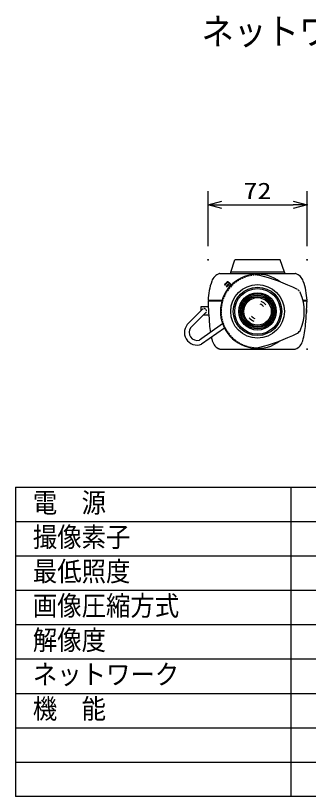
# Model space of a CAD drawing. Units: millimetres, scale not verified. Extents: x -62 to 63, y -56 to 57.
# Drawn here: x -62.5 to -19.9, y -56.4 to 57.3 of the extents above; entities that cross this region are included whole.
import ezdxf
from ezdxf.enums import TextEntityAlignment as Align

# ---------------------------------------------------------------- set-up
doc = ezdxf.new("R2010")
doc.units = ezdxf.units.MM
doc.header["$LTSCALE"] = 0.189848
doc.header["$PDMODE"] = 32
doc.header["$PDSIZE"] = 0.0949
doc.linetypes.add('DASHED1', pattern=[1.8, 1.2, -0.6])
for name, color, linetype in [('0-0_MOJI1', 2, 'Continuous'), ('0-2_SUNPO', 3, 'Continuous'), ('0-3_WAKU', 1, 'Continuous'), ('0-4_GAIKEI', 1, 'Continuous'), ('0-5_DEFPOINTS', 7, 'Continuous')]:
    doc.layers.add(name, color=color, linetype=linetype)
doc.styles.add('ＭＳ ゴシック', font='')
doc.styles.get('ＭＳ ゴシック').set_extended_font_data('MS Gothic')

# ---------------------------------------------------------------- blocks, each defined once
blk = doc.blocks.new('_OPEN30')
at = {"layer": '0-3_WAKU', "color": 7}
blk.add_line((0, 0), (-1, 0), dxfattribs=at)
blk.add_lwpolyline([(-1, 0.26795), (0, 0), (-1, -0.26795)], dxfattribs=at)

msp = doc.modelspace()

# ---------------------------------------------------------------- linework, layer by layer
at = {"layer": '0-2_SUNPO'}
for p, q in [((-34.5043, 23.7526), (-34.5043, 31.7526)), ((-20.1043, 23.7526), (-20.1043, 31.7526)), ((-32.5043, 29.7526), (-22.1043, 29.7526))]:
    msp.add_line(p, q, dxfattribs=at)
at = {"layer": '0-3_WAKU', "color": 4}
for p, q in [((-62.4625, -11.3575), (-62.4625, -56.3576)), ((-62.4625, -11.3575), (62.5376, -11.3575)), ((-22.4625, -11.3575), (-22.4625, -56.3576)), ((62.5376, -56.3576), (-62.4625, -56.3576))]:
    msp.add_line(p, q, dxfattribs=at)
at = {"layer": '0-3_WAKU'}
for p, q in [((-62.4625, -16.3575), (62.5376, -16.3575)), ((-62.4625, -21.3576), (62.5376, -21.3576)), ((-62.4625, -26.3576), (62.5376, -26.3576)), ((-62.4625, -31.3576), (62.5376, -31.3576)), ((-62.4625, -36.3576), (62.5376, -36.3576)), ((-62.4625, -41.3576), (62.5376, -41.3576)), ((-62.4625, -46.3576), (62.5376, -46.3576)), ((-62.4625, -51.3576), (62.5376, -51.3576))]:
    msp.add_line(p, q, dxfattribs=at)
at = {"layer": '0-4_GAIKEI', "color": 7}
for p, q in [((-24.0043, 21.7526), (-30.6043, 21.7526)), ((-23.4043, 19.9526), (-24.0043, 21.7526)), ((-32.7723, 19.7526), (-21.8364, 19.7526)), ((-23.4043, 19.9526), (-23.4043, 19.7526)), ((-32.7653, 8.7526), (-21.8433, 8.7526)), ((-21.8066, 8.756), (-21.8044, 8.7564)), ((-21.7669, 8.7678), (-21.766, 8.7681))]:
    msp.add_line(p, q, dxfattribs=at)
at = {"layer": '0-4_GAIKEI'}
for p, q in [((-23.4043, 19.9526), (-31.2043, 19.9526)), ((-31.6109, 18.576), (-31.0083, 18.0334)), ((-34.5043, 15.8526), (-32.4612, 15.8526)), ((-34.5043, 15.7526), (-32.4854, 15.7526)), ((-34.2726, 15.7526), (-34.2743, 15.8526)), ((-20.6977, 15.8526), (-20.1043, 15.8526)), ((-20.6741, 15.7526), (-20.1043, 15.7526)), ((-20.3643, 15.8526), (-20.3643, 15.7526)), ((-20.3343, 15.8526), (-20.3361, 15.7526)), ((-35.2984, 14.541), (-37.2812, 12.5582)), ((-34.817, 14.0595), (-36.9992, 11.8773)), ((-32.3874, 12.4299), (-35.757, 10.0705)), ((-32.1112, 11.7921), (-35.4409, 9.4606))]:
    msp.add_line(p, q, dxfattribs=at)
at = {"layer": '0-4_GAIKEI', "linetype": 'DASHED1'}
for p, q in [((-32.0686, 18.1573), (-31.6956, 18.5715)), ((-32.0495, 18.0594), (-31.5962, 18.5628)), ((-31.288, 17.7384), (-31.8682, 18.2608)), ((-31.1973, 17.839), (-31.7775, 18.3614)), ((-31.6956, 18.5715), (-31.6109, 18.576)), ((-31.1041, 17.9374), (-31.6869, 18.4621)), ((-32.0686, 18.1573), (-32.0641, 18.0726)), ((-31.4616, 17.53), (-32.0641, 18.0726)), ((-31.3761, 17.6354), (-31.9588, 18.1601))]:
    msp.add_line(p, q, dxfattribs=at)
at = {"layer": '0-4_GAIKEI', "color": 7}
msp.add_lwpolyline([(-31.2043, 19.7526), (-31.2043, 19.9526), (-30.6043, 21.7526)], dxfattribs=at)
at = {"layer": '0-4_GAIKEI'}
for points in [[(-34.4572, 14.8893), (-35.5341, 14.8928), (-35.5361, 14.3033)], [(-35.1587, 13.7177), (-34.59, 13.7158), (-34.3871, 13.7152)]]:
    msp.add_lwpolyline(points, dxfattribs=at)
for radius in [3.9, 3.52, 3.32, 2.72, 2.54, 2.36, 2.18, 2]:
    msp.add_circle((-27.3043, 14.2426), radius, dxfattribs=at)
at = {"layer": '0-4_GAIKEI', "color": 7}
for centre, radius, start, end in [((-32.2579, 18.0375), 1.8, 108.75478, 160.71409), ((-32.7723, 19.5526), 0.2, 90, 108.75478), ((-27.3043, 14.2526), 5.4, 52.31568, 306.97937), ((-27.4149, 18.5412), 1, 76.55912, 91.47305), ((-32.9935, -4.8015), 25, 62.65363, 76.55912), ((-21.8364, 19.5526), 0.2, 71.24522, 90), ((-22.3508, 18.0375), 1.8, 19.28591, 71.24522), ((-24.518, 15.3292), 10, 160.71409, 177), ((-30.0906, 15.3292), 10, 3, 19.28591), ((-27.3043, 14.2426), 6.8, 336.91852, 23.08148), ((165.2217, 26.2198), 200.0001, 183, 183.97585), ((-219.8304, 26.2198), 200.0001, 356.02415, 357), ((-22.326, 13.1846), 12, 183.97585, 189.57045), ((-21.9686, 11.9688), 1, 297.34637, 336.91852), ((-32.2827, 13.1846), 12, 344.32073, 356.02415), ((-22.326, 13.1846), 12, 193.12044, 195.67927), ((-32.9935, 33.2867), 25, 283.44088, 297.34637), ((-32.1464, 10.428), 1.8, 195.67927, 247.24434), ((-22.4622, 10.428), 1.8, 292.75566, 344.32073), ((-32.1464, 10.428), 1.8, 242.15838, 247.24434), ((-32.7653, 8.9526), 0.2, 247.24434, 270), ((-27.4149, 9.944), 1, 268.52695, 283.44088), ((-21.8433, 8.9526), 0.2, 270, 280.57687), ((-21.8433, 8.9526), 0.2, 281.22908, 292.75566)]:
    msp.add_arc(centre, radius, start, end, dxfattribs=at)
at = {"layer": '0-4_GAIKEI', "linetype": 'DASHED1'}
for centre, radius, start, end in [((-27.3043, 14.2426), 5.3, 91.47305, 268.52695), ((-35.057, 14.2995), 0.3415, 303.81474, 135)]:
    msp.add_arc(centre, radius, start, end, dxfattribs=at)
at = {"layer": '0-4_GAIKEI', "color": 7, "linetype": 'DASHED1'}
msp.add_arc((-21.9686, 16.5164), 1, 23.08148, 62.65363, dxfattribs=at)
at = {"layer": '0-4_GAIKEI'}
for centre, radius, start, end in [((-27.3043, 14.2426), 1.12, 38.23294, 69.66227), ((-27.3043, 14.2426), 1.52, 38.23294, 69.66227), ((-20.3403, 15.776), 0.024, 180, 257.13221), ((-21.1245, 14.3526), 1.0002, 336.61894, 16.532), ((-36.1064, 11.1607), 1.8257, 130.05255, 291.379), ((-27.3043, 14.2426), 1.52, 218.23294, 249.66227), ((-27.3043, 14.2426), 1.12, 218.23294, 249.66227), ((-36.1064, 11.1607), 1.1448, 141.24903, 287.7693)]:
    msp.add_arc(centre, radius, start, end, dxfattribs=at)
at = {"layer": '0-5_DEFPOINTS'}
for p in [(-20.1043, 29.7526), (-34.5043, 21.7526), (-20.1043, 21.7526), (-20.1043, 8.7526)]:
    msp.add_point(p, dxfattribs=at)

# ---------------------------------------------------------------- block references
at = {"layer": '0-2_SUNPO', "xscale": 2, "yscale": 2, "rotation": 180}
msp.add_blockref('_OPEN30', (-34.5043, 29.7526), dxfattribs=at)
at = {"layer": '0-2_SUNPO', "xscale": 2, "yscale": 2}
msp.add_blockref('_OPEN30', (-20.1043, 29.7526), dxfattribs=at)

# ---------------------------------------------------------------- texts
at = {"layer": '0-0_MOJI1', "style": 'ＭＳ ゴシック', "width": 0.9}
for s, height, p in [('ネットワークカメラ', 3.848, (-35.4625, 51.9023)), ('電\u3000源', 2.887, (-59.9625, -15.9127)), ('撮像素子', 2.887, (-59.9625, -20.9127)), ('最低照度', 2.887, (-59.9625, -25.9127)), ('画像圧縮方式', 2.887, (-59.9625, -30.9127)), ('解像度', 2.887, (-59.9625, -35.9127)), ('ネットワーク', 2.887, (-59.9625, -40.9127)), ('機\u3000能', 2.887, (-59.9625, -45.9127))]:
    msp.add_text(s, height=height, dxfattribs=at).set_placement(p, align=Align.BOTTOM_LEFT)
at = {"layer": '0-2_SUNPO', "style": 'ＭＳ ゴシック', "width": 1.25}
msp.add_text('72', height=2.405, dxfattribs=at).set_placement((-29.3713, 29.8622), align=Align.BOTTOM_LEFT)

doc.saveas('drawing.dxf')
